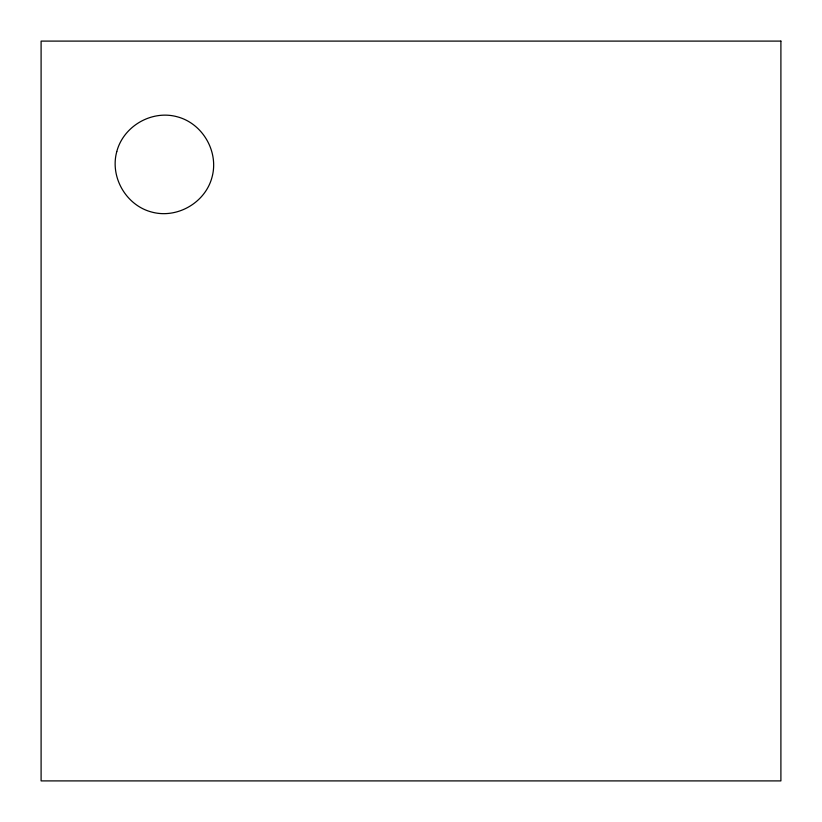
<?xml version="1.0" encoding="UTF-8"?>
<svg xmlns="http://www.w3.org/2000/svg" width="822" height="822" viewBox="0 0 822 822"><rect width="100%" height="100%" fill="white"/><g stroke="black" fill="none" stroke-linecap="round" stroke-linejoin="round"><path stroke-width="1.23" d="M116.765 151.638C109.768 177.09 126.095 205.366 151.638 212.035C177.09 219.032 205.366 202.705 212.035 177.162C219.032 151.71 202.705 123.434 177.162 116.765C151.71 109.768 123.434 126.095 116.765 151.638M780.9 41.1L41.1 41.1L41.1 780.9L780.9 780.9L780.9 41.1"/></g></svg>
